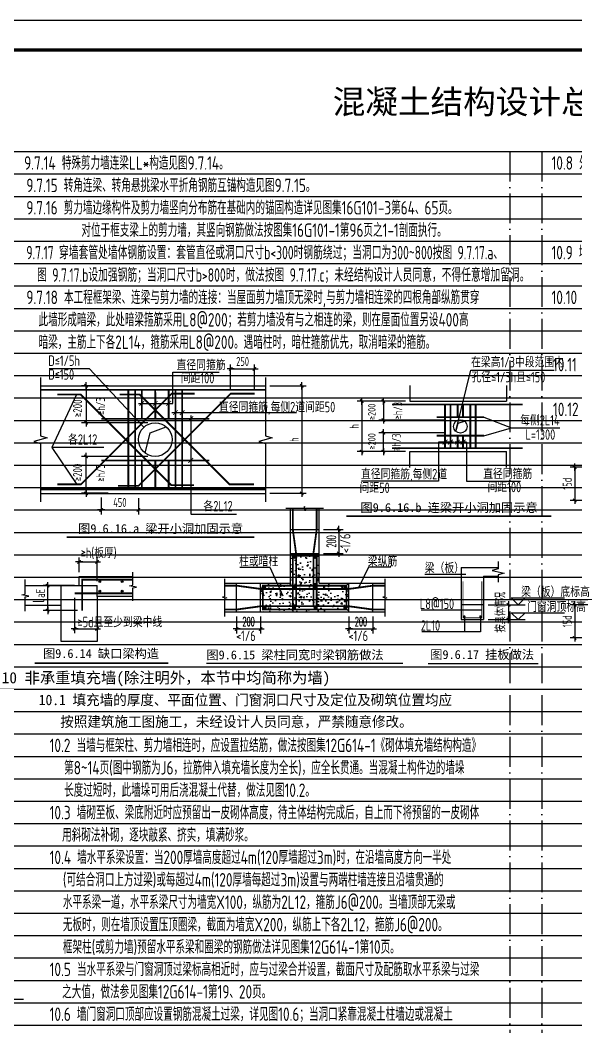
# Model space of a CAD drawing. Extents: x -1058961 to 23600, y -449123 to 2751847.
# Drawn here: x -633003 to -614409, y 13374 to 47080 of the extents above; entities that cross this region are included whole.
import ezdxf
from ezdxf.enums import TextEntityAlignment as Align

# ---------------------------------------------------------------- set-up
doc = ezdxf.new("R2010")
doc.units = 0
doc.header["$LTSCALE"] = 1000
for name, pattern in [('D1', [14, 10, -2, 0, -2]), ('D3轴线点划线', [18.5, 12, -3, 0.5, -3]), ('H3普通虚线', [4.2, 3, -1.2])]:
    doc.linetypes.add(name, pattern=pattern)
doc.layers.get('0').update_dxf_attribs({"linetype": 'CONTINUOUS'})
doc.layers.get('DEFPOINTS').update_dxf_attribs({"linetype": 'CONTINUOUS'})
for name, color, linetype in [('C-SHET-TTLB', 11, 'CONTINUOUS'), ('S-DETL-AXIS', 8, 'D3轴线点划线'), ('S-DETL-DIM', 151, 'CONTINUOUS'), ('S-DETL-HATCH', 253, 'CONTINUOUS'), ('S-DETL-LINE1', 2, 'CONTINUOUS'), ('S-DETL-LINE2', 2, 'H3普通虚线'), ('S-DETL-RBAR', 1, 'CONTINUOUS'), ('S-DETL-TEXT', 7, 'CONTINUOUS')]:
    doc.layers.add(name, color=color, linetype=linetype)
doc.layers.add('S-1-TEXT', color=7, linetype='CONTINUOUS', lineweight=18)
doc.styles.add('HZ2', font='romans.shx', dxfattribs={"width": 0.5, "bigfont": 'hztxt.shx'})
doc.styles.add('TS', font='tssdeng.shx', dxfattribs={"width": 0.7, "bigfont": 'tssdchn.shx'})
doc.styles.add('华文行楷', font='tssdeng.shx', dxfattribs={"width": 0.75, "height": 350, "bigfont": 'hztxt.shx'})
doc.styles.add('黑体', font='simhei.ttf')
doc.dimstyles.new('DIM25', dxfattribs={"dimtxt": 300, "dimasz": 0.8, "dimexe": 150, "dimexo": 150, "dimgap": 100, "dimtad": 1, "dimdec": 0, "dimlfac": 0.25, "dimrnd": 1, "dimzin": 0, "dimdsep": 46, "dimtxsty": 'TS', "dimblk": '_DIMX', "dimcen": 0, "dimclrd": 256, "dimclre": 256, "dimclrt": 43, "dimadec": 1, "dimazin": 0, "dimtfac": 1, "dimtdec": 0, "dimtix": 1, "dimtmove": 2, "dimatfit": 3, "dimldrblk": 'ARCHTICK', "dimfxl": 0, "dimtolj": 1, "dimtzin": 1, "dimarcsym": 0})

# ---------------------------------------------------------------- blocks, each defined once
blk = doc.blocks.new('_DIMX')
blk.add_line((-150, 0), (150, 0))
at = {"const_width": 50}
blk.add_lwpolyline([(-70, -70), (70, 70)], dxfattribs=at)
blk = doc.blocks.new('*D3413')
at = {"layer": 'DEFPOINTS', "color": 0}
for p in [(-613787, 27504), (-614448, 26395), (-613787, 26395)]:
    blk.add_point(p, dxfattribs=at)
at = {"layer": 'S-DETL-DIM', "lineweight": -2}
for p, q in [((-613937, 27504), (-614598, 27504)), ((-614448, 27504), (-614448, 26395)), ((-613937, 26395), (-614598, 26395))]:
    blk.add_line(p, q, dxfattribs=at)
at = {"layer": 'S-DETL-DIM', "lineweight": -2, "xscale": 0.8, "yscale": 0.8, "zscale": 0.8}
for p, rotation in [((-614448, 27504), 90), ((-614448, 26395), 270)]:
    blk.add_blockref('_DIMX', p, dxfattribs=dict(at, rotation=rotation))
at = {"layer": 'S-DETL-DIM', "color": 43, "insert": (-614698, 26950), "char_height": 300, "attachment_point": 5, "rotation": 90, "style": 'TS'}
blk.add_mtext('\\A1;15d', dxfattribs=at)
blk = doc.blocks.new('_ArchTick')
at = {"color": 0, "linetype": 'ByBlock', "const_width": 0.15}
blk.add_lwpolyline([(-0.5, -0.5), (0.5, 0.5)], dxfattribs=at)
blk = doc.blocks.new('*D3424')
at = {"layer": 'DEFPOINTS', "color": 0}
for p in [(-613787, 32112), (-614448, 31002), (-613787, 31002)]:
    blk.add_point(p, dxfattribs=at)
at = {"layer": 'S-DETL-DIM', "lineweight": -2}
for p, q in [((-613937, 32112), (-614598, 32112)), ((-614448, 32111), (-614448, 31003)), ((-613937, 31002), (-614598, 31002))]:
    blk.add_line(p, q, dxfattribs=at)
at = {"layer": 'S-DETL-DIM', "lineweight": -2, "xscale": 0.8, "yscale": 0.8, "zscale": 0.8}
for p, rotation in [((-614448, 32112), 90), ((-614448, 31002), 270)]:
    blk.add_blockref('_DIMX', p, dxfattribs=dict(at, rotation=rotation))
at = {"layer": 'S-DETL-DIM', "color": 43, "insert": (-614698, 31557), "char_height": 300, "attachment_point": 5, "rotation": 90, "style": 'TS'}
blk.add_mtext('\\A1;15d', dxfattribs=at)
blk = doc.blocks.new('*D3441')
at = {"layer": 'DEFPOINTS', "color": 0}
for p in [(-619961, 34322), (-621574, 32634), (-619961, 32634)]:
    blk.add_point(p, dxfattribs=at)
at = {"layer": 'S-DETL-DIM', "lineweight": -2}
for p, q in [((-620111, 34322), (-621724, 34322)), ((-621574, 34321), (-621574, 32635)), ((-620111, 32634), (-621724, 32634))]:
    blk.add_line(p, q, dxfattribs=at)
at = {"layer": 'S-DETL-DIM', "lineweight": -2, "xscale": 0.8, "yscale": 0.8, "zscale": 0.8}
for p, rotation in [((-621574, 34322), 90), ((-621574, 32634), 270)]:
    blk.add_blockref('_DIMX', p, dxfattribs=dict(at, rotation=rotation))
at = {"layer": 'S-DETL-DIM', "color": 43, "insert": (-621824, 33478), "char_height": 300, "attachment_point": 5, "rotation": 90, "style": 'TS'}
blk.add_mtext('\\A1;h', dxfattribs=at)
blk = doc.blocks.new('*D3442')
at = {"layer": 'DEFPOINTS', "color": 0}
for p in [(-619961, 34322), (-620850, 33690), (-618658, 33690)]:
    blk.add_point(p, dxfattribs=at)
at = {"layer": 'S-DETL-DIM', "lineweight": -2}
for p, q in [((-620111, 34322), (-621000, 34322)), ((-620850, 34321), (-620850, 33690)), ((-618808, 33690), (-621000, 33690))]:
    blk.add_line(p, q, dxfattribs=at)
at = {"layer": 'S-DETL-DIM', "lineweight": -2, "xscale": 0.8, "yscale": 0.8, "zscale": 0.8}
for p, rotation in [((-620850, 34322), 90), ((-620850, 33690), 270)]:
    blk.add_blockref('_DIMX', p, dxfattribs=dict(at, rotation=rotation))
at = {"layer": 'S-DETL-DIM', "color": 43, "insert": (-620369, 34006), "char_height": 300, "attachment_point": 5, "rotation": 90, "style": 'TS'}
blk.add_mtext('\\A1;≥h/3', dxfattribs=at)
blk = doc.blocks.new('*D3443')
at = {"layer": 'DEFPOINTS', "color": 0}
for p in [(-620850, 33266), (-618658, 33266), (-619961, 32634)]:
    blk.add_point(p, dxfattribs=at)
at = {"layer": 'S-DETL-DIM', "lineweight": -2}
for p, q in [((-618808, 33266), (-621000, 33266)), ((-620850, 32635), (-620850, 33265)), ((-620111, 32634), (-621000, 32634))]:
    blk.add_line(p, q, dxfattribs=at)
at = {"layer": 'S-DETL-DIM', "lineweight": -2, "xscale": 0.8, "yscale": 0.8, "zscale": 0.8}
for p, rotation in [((-620850, 33266), 90), ((-620850, 32634), 270)]:
    blk.add_blockref('_DIMX', p, dxfattribs=dict(at, rotation=rotation))
at = {"layer": 'S-DETL-DIM', "color": 43, "insert": (-620415, 32950), "char_height": 300, "attachment_point": 5, "rotation": 90, "style": 'TS'}
blk.add_mtext('\\A1;≥h/3', dxfattribs=at)
blk = doc.blocks.new('*D3444')
at = {"layer": 'DEFPOINTS', "color": 0}
for p in [(-624794, 34837), (-624794, 31237), (-623582, 31237)]:
    blk.add_point(p, dxfattribs=at)
at = {"layer": 'S-DETL-DIM', "lineweight": -2}
for p, q in [((-624644, 34837), (-623432, 34837)), ((-623582, 34836), (-623582, 31238)), ((-624644, 31237), (-623432, 31237))]:
    blk.add_line(p, q, dxfattribs=at)
at = {"layer": 'S-DETL-DIM', "lineweight": -2, "xscale": 0.8, "yscale": 0.8, "zscale": 0.8}
for p, rotation in [((-623582, 34837), 90), ((-623582, 31237), 270)]:
    blk.add_blockref('_DIMX', p, dxfattribs=dict(at, rotation=rotation))
at = {"layer": 'S-DETL-DIM', "color": 43, "insert": (-623832, 33037), "char_height": 300, "attachment_point": 5, "rotation": 90, "style": 'TS'}
blk.add_mtext('\\A1;h', dxfattribs=at)
blk = doc.blocks.new('*D3445')
at = {"layer": 'DEFPOINTS', "color": 0}
for p in [(-625160, 35403), (-625960, 34573), (-625160, 34573)]:
    blk.add_point(p, dxfattribs=at)
at = {"layer": 'S-DETL-DIM', "lineweight": -2}
for p, q in [((-625960, 34723), (-625960, 35553)), ((-625959, 35403), (-625160, 35403)), ((-625160, 34723), (-625160, 35553))]:
    blk.add_line(p, q, dxfattribs=at)
at = {"layer": 'S-DETL-DIM', "lineweight": -2, "xscale": 0.8, "yscale": 0.8, "zscale": 0.8, "rotation": 180}
blk.add_blockref('_DIMX', (-625960, 35403), dxfattribs=at)
at = {"layer": 'S-DETL-DIM', "lineweight": -2, "xscale": 0.8, "yscale": 0.8, "zscale": 0.8}
blk.add_blockref('_DIMX', (-625160, 35403), dxfattribs=at)
at = {"layer": 'S-DETL-DIM', "color": 43, "insert": (-625560, 35653), "char_height": 300, "attachment_point": 5, "style": 'TS'}
blk.add_mtext('\\A1;250', dxfattribs=at)
blk = doc.blocks.new('*D3446')
at = {"layer": 'DEFPOINTS', "color": 0}
for p in [(-630290, 31245), (-629043, 31228), (-629043, 30681)]:
    blk.add_point(p, dxfattribs=at)
at = {"layer": 'S-DETL-DIM', "lineweight": -2}
for p, q in [((-630290, 31095), (-630290, 30531)), ((-629043, 31078), (-629043, 30531)), ((-630289, 30681), (-629044, 30681))]:
    blk.add_line(p, q, dxfattribs=at)
at = {"layer": 'S-DETL-DIM', "lineweight": -2, "xscale": 0.8, "yscale": 0.8, "zscale": 0.8, "rotation": 180}
blk.add_blockref('_DIMX', (-630290, 30681), dxfattribs=at)
at = {"layer": 'S-DETL-DIM', "lineweight": -2, "xscale": 0.8, "yscale": 0.8, "zscale": 0.8}
blk.add_blockref('_DIMX', (-629043, 30681), dxfattribs=at)
at = {"layer": 'S-DETL-DIM', "color": 43, "insert": (-629666, 30931), "char_height": 300, "attachment_point": 5, "style": 'TS'}
blk.add_mtext('\\A1;450', dxfattribs=at)
blk = doc.blocks.new('*D3447')
at = {"layer": 'DEFPOINTS', "color": 0}
for p in [(-631180, 27892), (-630430, 27787), (-630430, 26701)]:
    blk.add_point(p, dxfattribs=at)
at = {"layer": 'S-DETL-DIM', "lineweight": -2}
for p, q in [((-631180, 27742), (-631180, 26551)), ((-630430, 27637), (-630430, 26551)), ((-631179, 26701), (-630430, 26701))]:
    blk.add_line(p, q, dxfattribs=at)
at = {"layer": 'S-DETL-DIM', "lineweight": -2, "xscale": 0.8, "yscale": 0.8, "zscale": 0.8, "rotation": 180}
blk.add_blockref('_DIMX', (-631180, 26701), dxfattribs=at)
at = {"layer": 'S-DETL-DIM', "lineweight": -2, "xscale": 0.8, "yscale": 0.8, "zscale": 0.8}
blk.add_blockref('_DIMX', (-630430, 26701), dxfattribs=at)
blk = doc.blocks.new('*D3448')
at = {"layer": 'DEFPOINTS', "color": 0}
for p in [(-630430, 28942), (-631030, 28447), (-630430, 28147)]:
    blk.add_point(p, dxfattribs=at)
at = {"layer": 'S-DETL-DIM', "lineweight": -2}
for p, q in [((-631030, 28597), (-631030, 29092)), ((-630430, 28297), (-630430, 29092)), ((-631029, 28942), (-630430, 28942))]:
    blk.add_line(p, q, dxfattribs=at)
at = {"layer": 'S-DETL-DIM', "lineweight": -2, "xscale": 0.8, "yscale": 0.8, "zscale": 0.8, "rotation": 180}
blk.add_blockref('_DIMX', (-631030, 28942), dxfattribs=at)
at = {"layer": 'S-DETL-DIM', "lineweight": -2, "xscale": 0.8, "yscale": 0.8, "zscale": 0.8}
blk.add_blockref('_DIMX', (-630430, 28942), dxfattribs=at)
blk = doc.blocks.new('*D3449')
at = {"layer": 'DEFPOINTS', "color": 0}
for p in [(-632081, 28147), (-631030, 28147), (-630930, 27312)]:
    blk.add_point(p, dxfattribs=at)
at = {"layer": 'S-DETL-DIM', "lineweight": -2}
for p, q in [((-631180, 28147), (-632231, 28147)), ((-632081, 27313), (-632081, 28146)), ((-631080, 27312), (-632231, 27312))]:
    blk.add_line(p, q, dxfattribs=at)
at = {"layer": 'S-DETL-DIM', "lineweight": -2, "xscale": 0.8, "yscale": 0.8, "zscale": 0.8}
for p, rotation in [((-632081, 28147), 90), ((-632081, 27312), 270)]:
    blk.add_blockref('_DIMX', p, dxfattribs=dict(at, rotation=rotation))
blk = doc.blocks.new('*D724')
at = {"layer": 'DEFPOINTS', "color": 0}
for p in [(2725738, 610222), (2726538, 610222), (2726538, 609651)]:
    blk.add_point(p, dxfattribs=at)
at = {"layer": 'S-DETL-DIM', "lineweight": -2}
for p, q in [((2725738, 610072), (2725738, 609501)), ((2726538, 610072), (2726538, 609501)), ((2725738, 609651), (2726537, 609651))]:
    blk.add_line(p, q, dxfattribs=at)
at = {"layer": 'S-DETL-DIM', "lineweight": -2, "xscale": 0.8, "yscale": 0.8, "zscale": 0.8, "rotation": 180}
blk.add_blockref('_DIMX', (2725738, 609651), dxfattribs=at)
at = {"layer": 'S-DETL-DIM', "lineweight": -2, "xscale": 0.8, "yscale": 0.8, "zscale": 0.8}
blk.add_blockref('_DIMX', (2726538, 609651), dxfattribs=at)
at = {"layer": 'S-DETL-DIM', "color": 43, "insert": (2726138, 609901), "char_height": 300, "attachment_point": 5, "style": 'HZ2'}
blk.add_mtext('\\A1;200', dxfattribs=at)
blk = doc.blocks.new('*D723')
at = {"layer": 'DEFPOINTS', "color": 0}
for p in [(2721978, 610222), (2722778, 610222), (2722778, 609651)]:
    blk.add_point(p, dxfattribs=at)
at = {"layer": 'S-DETL-DIM', "lineweight": -2}
for p, q in [((2721978, 610072), (2721978, 609501)), ((2722778, 610072), (2722778, 609501)), ((2721978, 609651), (2722777, 609651))]:
    blk.add_line(p, q, dxfattribs=at)
at = {"layer": 'S-DETL-DIM', "lineweight": -2, "xscale": 0.8, "yscale": 0.8, "zscale": 0.8, "rotation": 180}
blk.add_blockref('_DIMX', (2721978, 609651), dxfattribs=at)
at = {"layer": 'S-DETL-DIM', "lineweight": -2, "xscale": 0.8, "yscale": 0.8, "zscale": 0.8}
blk.add_blockref('_DIMX', (2722778, 609651), dxfattribs=at)
at = {"layer": 'S-DETL-DIM', "color": 43, "insert": (2722378, 609901), "char_height": 300, "attachment_point": 5, "style": 'HZ2'}
blk.add_mtext('\\A1;200', dxfattribs=at)
blk = doc.blocks.new('*D722')
at = {"layer": 'DEFPOINTS', "color": 0}
for p in [(2724738, 612982), (2724738, 612182), (2725396, 612182)]:
    blk.add_point(p, dxfattribs=at)
at = {"layer": 'S-DETL-DIM', "lineweight": -2}
for p, q in [((2724888, 612982), (2725546, 612982)), ((2725396, 612981), (2725396, 612183)), ((2724888, 612182), (2725546, 612182))]:
    blk.add_line(p, q, dxfattribs=at)
at = {"layer": 'S-DETL-DIM', "lineweight": -2, "xscale": 0.8, "yscale": 0.8, "zscale": 0.8}
for p, rotation in [((2725396, 612982), 90), ((2725396, 612182), 270)]:
    blk.add_blockref('_DIMX', p, dxfattribs=dict(at, rotation=rotation))
at = {"layer": 'S-DETL-DIM', "color": 43, "insert": (2725146, 612582), "char_height": 300, "attachment_point": 5, "rotation": 90, "style": 'HZ2'}
blk.add_mtext('\\A1;200', dxfattribs=at)
blk = doc.blocks.new('*D3472')
at = {"layer": 'DEFPOINTS', "color": 0}
for p in [(-617496, 27509), (-617496, 27009), (-616668, 27009)]:
    blk.add_point(p, dxfattribs=at)
at = {"layer": 'S-DETL-DIM', "lineweight": -2}
for p, q in [((-617346, 27509), (-616518, 27509)), ((-616668, 27510), (-616668, 27510)), ((-616668, 27509), (-616668, 27009)), ((-617346, 27009), (-616518, 27009)), ((-616668, 27008), (-616668, 27007))]:
    blk.add_line(p, q, dxfattribs=at)
at = {"layer": 'S-DETL-DIM', "lineweight": -2, "xscale": 0.8, "yscale": 0.8, "zscale": 0.8}
for p, rotation in [((-616668, 27509), 270), ((-616668, 27009), 90)]:
    blk.add_blockref('_DIMX', p, dxfattribs=dict(at, rotation=rotation))
at = {"layer": 'S-DETL-DIM', "color": 43, "insert": (-616918, 27259), "char_height": 300, "attachment_point": 5, "rotation": 90, "style": 'TS'}
blk.add_mtext('\\A1;按具体情况', dxfattribs=at)
blk = doc.blocks.new('*D3486')
at = {"layer": 'DEFPOINTS', "color": 0}
for p in [(-629906, 34837), (-630795, 33600), (-628584, 33600)]:
    blk.add_point(p, dxfattribs=at)
at = {"layer": 'S-DETL-DIM', "lineweight": -2}
for p, q in [((-630056, 34837), (-630945, 34837)), ((-630795, 34836), (-630795, 33601)), ((-628734, 33600), (-630945, 33600))]:
    blk.add_line(p, q, dxfattribs=at)
at = {"layer": 'S-DETL-DIM', "lineweight": -2, "xscale": 0.8, "yscale": 0.8, "zscale": 0.8}
for p, rotation in [((-630795, 34837), 90), ((-630795, 33600), 270)]:
    blk.add_blockref('_DIMX', p, dxfattribs=dict(at, rotation=rotation))
at = {"layer": 'S-DETL-DIM', "color": 43, "insert": (-630314, 34155), "char_height": 300, "attachment_point": 5, "rotation": 90, "style": 'TS'}
blk.add_mtext('\\A1;≥h/3', dxfattribs=at)
blk = doc.blocks.new('*D3487')
at = {"layer": 'DEFPOINTS', "color": 0}
for p in [(-630795, 32473), (-628584, 32473), (-629906, 31237)]:
    blk.add_point(p, dxfattribs=at)
at = {"layer": 'S-DETL-DIM', "lineweight": -2}
for p, q in [((-628734, 32473), (-630945, 32473)), ((-630795, 31238), (-630795, 32472)), ((-630056, 31237), (-630945, 31237))]:
    blk.add_line(p, q, dxfattribs=at)
at = {"layer": 'S-DETL-DIM', "lineweight": -2, "xscale": 0.8, "yscale": 0.8, "zscale": 0.8}
for p, rotation in [((-630795, 32473), 90), ((-630795, 31237), 270)]:
    blk.add_blockref('_DIMX', p, dxfattribs=dict(at, rotation=rotation))
at = {"layer": 'S-DETL-DIM', "color": 43, "insert": (-630314, 31919), "char_height": 300, "attachment_point": 5, "rotation": 90, "style": 'TS'}
blk.add_mtext('\\A1;≥h/3', dxfattribs=at)
blk = doc.blocks.new('2014111522035170')
at = {"layer": 'S-DETL-HATCH'}
h = blk.add_hatch(dxfattribs=at)
h.set_pattern_fill('AR-CONC', color=256, scale=2.5, style=0)
h.set_pattern_definition([(50, (1114435.16, 595155.8), (455.46167, -39.84771), [47.625, -523.875]), (355, (1114435.16, 595155.8), (-88.10706, 477.64161), [38.1, -419.1]), (100.451, (1114473.1, 595152.5), (367.35625, 437.79172), [40.475, -445.225]), (46.1842, (1114435.16, 595282.8), (677.6976, -105.10582), [71.4375, -785.8125]), (96.6356, (1114491.64, 595274.04), (593.51059, 618.5639), [60.7125, -667.8375]), (351.184, (1114435.16, 595282.8), (593.5115, 618.5628), [57.15, -628.65]), (21, (1114498.66, 595251.05), (379.0372, -255.6638), [47.625, -523.875]), (326, (1114498.66, 595251.05), (154.50507, 460.46992), [38.1, -419.1]), (71.4514, (1114530.25, 595229.75), (533.54123, 204.80714), [40.475, -445.225]), (37.5, (1114435.16, 595155.8), (7.721508, 211.387597), [0, -414.02, 0, -425.45, 0, -420.6875]), (7.5, (1114435.16, 595155.8), (167.049156, 250.451437), [0, -242.57, 0, -404.495, 0, -160.3375]), (327.5, (1114293.56, 595155.8), (338.976488, -14.32186), [0, -158.75, 0, -495.3, 0, -657.225]), (317.5, (1114230.06, 595155.8), (370.322953, 63.56623), [0, -206.375, 0, -328.93, 0, -466.725])])
h.paths.add_polyline_path([(2724737.6, 612182), (2724737.6, 611182), (2725737.6, 611182), (2725737.6, 610222), (2722777.6, 610222), (2722777.6, 611182), (2723777.6, 611182), (2723777.6, 612182)])
at = {"layer": 'S-DETL-RBAR'}
h = blk.add_hatch(color=1, dxfattribs=at)
edge = h.paths.add_edge_path()
edge.add_arc((2723912.8, 612042.3), 31.2, 0, 360)
h = blk.add_hatch(color=1, dxfattribs=at)
edge = h.paths.add_edge_path()
edge.add_arc((2724602.5, 612042.3), 31.2, 0, 360)
h = blk.add_hatch(color=1, dxfattribs=at)
edge = h.paths.add_edge_path()
edge.add_arc((2722912.8, 611042.3), 31.2, 0, 360)
h = blk.add_hatch(color=1, dxfattribs=at)
edge = h.paths.add_edge_path()
edge.add_arc((2723912.8, 611042.3), 31.2, 0, 360)
h = blk.add_hatch(color=1, dxfattribs=at)
edge = h.paths.add_edge_path()
edge.add_arc((2724602.5, 611042.3), 31.2, 0, 360)
h = blk.add_hatch(color=1, dxfattribs=at)
edge = h.paths.add_edge_path()
edge.add_arc((2725602.5, 611042.3), 31.2, 0, 360)
h = blk.add_hatch(color=1, dxfattribs=at)
edge = h.paths.add_edge_path()
edge.add_arc((2722912.8, 610361.7), 31.2, 0, 360)
h = blk.add_hatch(color=1, dxfattribs=at)
edge = h.paths.add_edge_path()
edge.add_arc((2723912.8, 610361.7), 31.2, 0, 360)
h = blk.add_hatch(color=1, dxfattribs=at)
edge = h.paths.add_edge_path()
edge.add_arc((2724602.5, 610361.7), 31.2, 0, 360)
h = blk.add_hatch(color=1, dxfattribs=at)
edge = h.paths.add_edge_path()
edge.add_arc((2725602.5, 610361.7), 31.2, 0, 360)
at = {"layer": 'S-DETL-AXIS', "linetype": 'H3普通虚线'}
for p, q in [((2723777.6, 612982), (2724737.6, 612982)), ((2723777.6, 612182), (2724737.6, 612182)), ((2721977.6, 610222), (2721977.6, 611182)), ((2722777.6, 610222), (2722777.6, 611182)), ((2725737.6, 610222), (2725737.6, 611182)), ((2726537.6, 610222), (2726537.6, 611182))]:
    blk.add_line(p, q, dxfattribs=at)
at = {"layer": 'S-DETL-HATCH'}
for p, q in [((2724231.9, 613682), (2723627.6, 613682)), ((2724245.1, 613752.2), (2724231.9, 613682)), ((2724270.2, 613611.8), (2724245.1, 613752.2)), ((2724285.5, 613682), (2724270.2, 613611.8)), ((2724887.6, 613682), (2724285.5, 613682)), ((2721577.6, 611332), (2721577.6, 610729.8)), ((2726937.6, 611332), (2726937.6, 610729.8)), ((2721577.6, 610729.8), (2721507.5, 610714.6)), ((2721507.5, 610714.6), (2721647.8, 610689.4)), ((2721647.8, 610689.4), (2721577.6, 610676.3)), ((2721577.6, 610676.3), (2721577.6, 610072)), ((2726937.6, 610729.8), (2726867.5, 610714.6)), ((2726867.5, 610714.6), (2727007.8, 610689.4)), ((2727007.8, 610689.4), (2726937.6, 610676.3)), ((2726937.6, 610676.3), (2726937.6, 610072))]:
    blk.add_line(p, q, dxfattribs=at)
at = {"layer": 'S-DETL-LINE1'}
for p, q in [((2723777.6, 611182), (2723777.6, 613682)), ((2724737.6, 611182), (2724737.6, 613682)), ((2721577.6, 611182), (2723777.6, 611182)), ((2724737.6, 611182), (2726937.6, 611182)), ((2721577.6, 610222), (2726937.6, 610222))]:
    blk.add_line(p, q, dxfattribs=at)
for centre in [(2723912.8, 612042.3), (2724602.5, 612042.3), (2722912.8, 611042.3), (2723912.8, 611042.3), (2724602.5, 611042.3), (2725602.5, 611042.3), (2722912.8, 610361.7), (2723912.8, 610361.7), (2724602.5, 610361.7), (2725602.5, 610361.7)]:
    blk.add_circle(centre, 31.2, dxfattribs=at)
at = {"layer": 'S-DETL-RBAR', "color": 1, "const_width": 60}
for points in [[(2723967.6, 610412), (2723967.6, 612182), (2723857.6, 612982), (2723857.6, 613682)], [(2724547.6, 610412), (2724547.6, 612182), (2724657.6, 612982), (2724657.6, 613682)], [(2724657.6, 610302), (2724657.6, 612102), (2723857.6, 612102), (2723857.6, 610302)], [(2721577.6, 611102), (2721977.6, 611102), (2722777.6, 610992), (2725737.6, 610992), (2726537.6, 611102), (2726937.6, 611102)], [(2721577.6, 610302), (2721977.6, 610302), (2722777.6, 610412), (2725737.6, 610412), (2726537.6, 610302), (2726937.6, 610302)]]:
    blk.add_lwpolyline(points, dxfattribs=at)
blk.add_lwpolyline([(2725657.6, 611102), (2722857.6, 611102), (2722857.6, 610302), (2725657.6, 610302), (2725657.6, 611102)], close=True, dxfattribs=at)
at = {"layer": 'S-DETL-TEXT'}
for p, q in [((2722080.7, 611717.7), (2723091.4, 611717.7)), ((2723091.4, 611717.7), (2723521.4, 610762.6)), ((2726385.1, 611717.7), (2726072.6, 611055.5)), ((2727141.9, 611717.7), (2726385.1, 611717.7))]:
    blk.add_line(p, q, dxfattribs=at)
at = {"layer": 'S-DETL-TEXT', "const_width": 50}
blk.add_lwpolyline([(2720966.5, 608500.1), (2727548.8, 608500.1)], dxfattribs=at)
at = {"layer": 'S-DETL-TEXT', "style": 'TS', "width": 0.75}
blk.add_text('<1/6', height=350, rotation=90, dxfattribs=at).set_placement((2725787.5, 612185.6))
for s, p in [('柱或暗柱', (2722058.9, 611743.1)), ('梁纵筋', (2726369.6, 611743.1)), ('<1/6', (2721958.1, 609248.4)), ('<1/6', (2725718.1, 609248.4))]:
    blk.add_text(s, height=350, dxfattribs=at).set_placement(p)
at = {"layer": 'S-DETL-TEXT', "style": '黑体'}
blk.add_text('图9.6.15 梁柱同宽时梁钢筋做法', height=300, dxfattribs=at).set_placement((2720965.7, 608635))
at = {"layer": 'S-DETL-DIM'}
dim = blk.add_linear_dim(base=(2725396.3, 612182), p1=(2724737.6, 612982), p2=(2724737.6, 612182), angle=90, text='200', dimstyle='DIM25', dxfattribs=at)
dim.commit()
dim.dimension.update_dxf_attribs({"geometry": '*D722', "text_midpoint": (2725146.3, 612582)})
for base, p1, p2, picture, middle in [((2722777.6, 609650.7), (2721977.6, 610222), (2722777.6, 610222), '*D723', (2722377.6, 609900.7)), ((2726537.6, 609650.7), (2725737.6, 610222), (2726537.6, 610222), '*D724', (2726137.6, 609900.7))]:
    dim = blk.add_linear_dim(base=base, p1=p1, p2=p2, text='200', dimstyle='DIM25', dxfattribs=at)
    dim.commit()
    dim.dimension.update_dxf_attribs({"geometry": picture, "text_midpoint": middle})

msp = doc.modelspace()

# ---------------------------------------------------------------- hatches: boundary and pattern name
at = {"layer": 'S-DETL-RBAR'}
h = msp.add_hatch(color=1, dxfattribs=at)
edge = h.paths.add_edge_path()
edge.add_arc((-630339.68, 28281.81), 30, 0, 360)
h = msp.add_hatch(color=1, dxfattribs=at)
edge = h.paths.add_edge_path()
edge.add_arc((-630339.68, 27960.5), 30, 0, 360)
h = msp.add_hatch(color=1, dxfattribs=at)
edge = h.paths.add_edge_path()
edge.add_arc((-629589.68, 28281.81), 30, 0, 360)
h = msp.add_hatch(color=1, dxfattribs=at)
edge = h.paths.add_edge_path()
edge.add_arc((-629589.68, 27960.5), 30, 0, 360)

# ---------------------------------------------------------------- linework, layer by layer
at = {"layer": 'C-SHET-TTLB'}
msp.add_lwpolyline([(-549702.31, 47080.13), (-549702.31, -12319.87), (-654802.31, -12319.87), (-654802.31, 47080.13)], close=True, dxfattribs=at)
at = {"layer": 'C-SHET-TTLB', "const_width": 120}
msp.add_lwpolyline([(-652962.31, 46080.13), (-550702.31, 46080.13), (-550702.31, -11319.87), (-652962.31, -11319.87)], close=True, dxfattribs=at)
at = {"layer": 'DEFPOINTS', "color": 252}
for p, q in [((-652962.31, 42680.13), (-557702.31, 42680.13)), ((-652962.31, 41930.13), (-557702.31, 41930.13)), ((-652962.31, 41180.13), (-557702.31, 41180.13)), ((-652962.31, 40430.13), (-557702.31, 40430.13)), ((-652962.31, 39680.13), (-557702.31, 39680.13)), ((-652962.31, 38930.13), (-557702.31, 38930.13)), ((-652962.31, 38180.13), (-557702.31, 38180.13)), ((-652962.31, 37430.13), (-557702.31, 37430.13)), ((-652962.31, 36680.13), (-557702.31, 36680.13)), ((-652962.31, 35930.13), (-557702.31, 35930.13)), ((-652962.31, 35180.13), (-557702.31, 35180.13)), ((-652962.31, 34430.13), (-557702.31, 34430.13)), ((-652962.31, 33680.13), (-557702.31, 33680.13)), ((-652962.31, 32930.13), (-557702.31, 32930.13)), ((-652962.31, 32180.13), (-557702.31, 32180.13)), ((-652962.31, 31430.13), (-557702.31, 31430.13)), ((-652962.31, 30680.13), (-557702.31, 30680.13)), ((-652962.31, 29930.13), (-557702.31, 29930.13)), ((-652962.31, 29180.13), (-557702.31, 29180.13)), ((-652962.31, 28430.13), (-557702.31, 28430.13)), ((-652962.31, 27680.13), (-557702.31, 27680.13)), ((-652962.31, 26930.13), (-557702.31, 26930.13)), ((-652962.31, 26180.13), (-557702.31, 26180.13)), ((-652962.31, 25430.13), (-557702.31, 25430.13)), ((-652962.31, 24680.13), (-557702.31, 24680.13)), ((-652962.31, 23930.13), (-557702.31, 23930.13)), ((-652962.31, 23180.13), (-557702.31, 23180.13)), ((-652962.31, 22430.13), (-557702.31, 22430.13)), ((-652962.31, 21680.13), (-557702.31, 21680.13)), ((-652962.31, 20930.13), (-557702.31, 20930.13)), ((-652962.31, 20180.13), (-557702.31, 20180.13)), ((-652962.31, 19430.13), (-557702.31, 19430.13)), ((-652962.31, 18680.13), (-557702.31, 18680.13)), ((-652962.31, 17930.13), (-557702.31, 17930.13)), ((-652962.31, 17180.13), (-557702.31, 17180.13)), ((-652962.31, 16430.13), (-557702.31, 16430.13)), ((-652962.31, 15680.13), (-579402.31, 15680.13)), ((-652962.31, 14930.13), (-579402.31, 14930.13)), ((-652962.31, 14180.13), (-579402.31, 14180.13)), ((-652962.31, 13430.13), (-579402.31, 13430.13))]:
    msp.add_line(p, q, dxfattribs=at)
at = {"layer": 'DEFPOINTS', "color": 252, "linetype": 'D1', "ltscale": 0.1}
for p, q in [((-616618.31, 42680.13), (-616618.31, -11319.87)), ((-615546.31, 42680.13), (-615546.31, -11319.87))]:
    msp.add_line(p, q, dxfattribs=at)
at = {"layer": 'S-DETL-DIM'}
for p, q in [((-627890.14, 34249.41), (-627890.14, 35295.92)), ((-629040.77, 34249.41), (-627890.14, 34249.41)), ((-627921.79, 33939.9), (-623755.22, 33939.9)), ((-627295.58, 33844.12), (-627295.58, 30546.14)), ((-627295.58, 30542.84), (-625765.8, 30542.84)), ((-632829.68, 27859.7), (-632829.68, 28346.81)), ((-629229.68, 28159.7), (-629229.68, 28596.81)), ((-629346.64, 28137.78), (-629229.68, 28159.7)), ((-629112.72, 28095.83), (-629346.64, 28137.78)), ((-629229.68, 28070.42), (-629112.72, 28095.83)), ((-629229.68, 27636.81), (-629229.68, 28070.42)), ((-632946.64, 27837.78), (-632829.68, 27859.7)), ((-632712.72, 27795.83), (-632946.64, 27837.78)), ((-632829.68, 27770.42), (-632712.72, 27795.83)), ((-632829.68, 27286.81), (-632829.68, 27770.42)), ((-616337.83, 27508.77), (-616568.23, 27739.17)), ((-616568.23, 27739.17), (-614790.22, 27739.17)), ((-616337.83, 27508.77), (-616107.43, 27739.17)), ((-616568.23, 27508.77), (-616107.43, 27508.77)), ((-616337.83, 27008.77), (-616568.23, 27239.17)), ((-616568.23, 27239.17), (-614790.22, 27239.17)), ((-616568.23, 27008.77), (-616107.43, 27008.77)), ((-616337.83, 27008.77), (-616107.43, 27239.17))]:
    msp.add_line(p, q, dxfattribs=at)
for points in [[(-632321.35, 35116.85), (-632321.35, 33166.85), (-632101.35, 33096.85), (-632541.35, 32976.85), (-632321.35, 32906.85), (-632321.35, 30956.85)], [(-624794.25, 35116.85), (-624794.25, 33166.85), (-624574.25, 33096.85), (-625014.25, 32976.85), (-624794.25, 32906.85), (-624794.25, 30956.85)], [(-617005.04, 28958.77), (-617005.04, 28708.77), (-617205.04, 28658.77), (-616805.04, 28558.77), (-617005.04, 28508.77), (-617005.04, 28258.77)]]:
    msp.add_lwpolyline(points, dxfattribs=at)
for points in [[(-628852.99, 34328.16, 28.12, 28.12, 0), (-629010.49, 34170.66, 0, 0, 0)], [(-628402.99, 34328.16, 28.12, 28.12, 0), (-628560.49, 34170.66, 0, 0, 0)], [(-627952.99, 34328.16, 28.12, 28.12, 0), (-628110.49, 34170.66, 0, 0, 0)], [(-627727.99, 34018.65, 28.12, 28.12, 0), (-627885.49, 33861.15, 0, 0, 0)], [(-627502.99, 34018.65, 28.12, 28.12, 0), (-627660.49, 33861.15, 0, 0, 0)], [(-627216.83, 33813.1, 28.12, 28.12, 0), (-627374.33, 33655.6, 0, 0, 0)], [(-627216.83, 32418.1, 28.12, 28.12, 0), (-627374.33, 32260.6, 0, 0, 0)]]:
    msp.add_lwpolyline(points, format="xyseb", dxfattribs=at)
at = {"layer": 'S-DETL-HATCH'}
for points in [[(-628818.96, 32586.64), (-628647.67, 33261.81), (-628115.45, 33463.75)], [(-618424.63, 33311.59), (-618350.49, 33582.18), (-618129.58, 33649.8)]]:
    msp.add_lwpolyline(points, dxfattribs=at)
at = {"layer": 'S-DETL-LINE1'}
for p, q in [((-632321.35, 34836.85), (-624794.25, 34836.85)), ((-619961.24, 34848.77), (-619961.24, 34321.5)), ((-616730.3, 34848.77), (-616730.3, 34321.5)), ((-619961.24, 34321.5), (-616730.3, 34321.5)), ((-619961.24, 32634), (-616730.3, 32634)), ((-619961.24, 32106.74), (-619961.24, 32634)), ((-616730.3, 32106.74), (-616730.3, 32634)), ((-632321.35, 31236.85), (-624794.25, 31236.85)), ((-618246.02, 28758.77), (-617005.04, 28758.77)), ((-618246.02, 28758.77), (-618246.02, 27008.77)), ((-631029.68, 28146.81), (-631029.68, 28446.81)), ((-631029.68, 28446.81), (-629229.68, 28446.81)), ((-617496.02, 28458.77), (-617005.04, 28458.77)), ((-617496.02, 28458.77), (-617496.02, 27508.77)), ((-632829.68, 28146.81), (-631029.68, 28146.81)), ((-629229.68, 27786.81), (-630429.68, 27786.81)), ((-630429.68, 27786.81), (-630429.68, 26278.4)), ((-631629.68, 27486.81), (-632829.68, 27486.81)), ((-631629.68, 26278.4), (-631629.68, 27486.81)), ((-617496.02, 27508.77), (-618246.02, 27508.77)), ((-618246.02, 27008.77), (-617496.02, 27008.77)), ((-630429.68, 26278.4), (-631629.68, 26278.4))]:
    msp.add_line(p, q, dxfattribs=at)
at = {"layer": 'S-DETL-LINE1', "linetype": 'ByBlock'}
msp.add_line((-617496.02, 27508.77), (-617496.02, 27008.77), dxfattribs=at)
at = {"layer": 'S-DETL-LINE1'}
for centre, radius in [((-628481.74, 33036.85), 562.5), ((-618273.74, 33477.75), 224.46), ((-630339.68, 28281.81), 30), ((-630339.68, 27960.5), 30), ((-629589.68, 28281.81), 30), ((-629589.68, 27960.5), 30)]:
    msp.add_circle(centre, radius, dxfattribs=at)
at = {"layer": 'S-DETL-LINE2', "linetype": 'H3普通虚线'}
for p, q in [((-631629.68, 27486.81), (-631629.68, 28146.81)), ((-631029.68, 28146.81), (-630429.68, 28146.81)), ((-630429.68, 27786.81), (-630429.68, 28146.81))]:
    msp.add_line(p, q, dxfattribs=at)
at = {"layer": 'S-DETL-RBAR', "color": 1, "const_width": 60}
for points in [[(-632321.35, 34701.85), (-624794.25, 34701.85)], [(-629381.74, 31371.85), (-629381.74, 34701.85)], [(-629156.74, 34701.85), (-629156.74, 31371.85)], [(-628931.74, 33734.35), (-628931.74, 34701.85)], [(-628481.74, 34701.85), (-628479.69, 33734.35)], [(-628031.74, 34701.85), (-628031.74, 33734.35)], [(-627806.74, 31371.85), (-627806.74, 34701.85)], [(-627581.74, 34701.85), (-627581.74, 31371.85)], [(-631756.17, 31536.86), (-630968.14, 31536.86), (-627932.4, 34572.6), (-627167.19, 34572.6)], [(-631756.17, 34548.7), (-630980, 34548.7), (-627944.26, 31512.96), (-627191.09, 31512.96)], [(-629724.59, 31489.05), (-629043.12, 31489.05), (-625959.57, 34572.6), (-625159.51, 34572.6)], [(-625183.41, 31536.86), (-625995.34, 31536.86), (-629007.18, 34548.7), (-629676.79, 34548.7)], [(-620562.16, 34209), (-616183.51, 34209)], [(-618785.77, 34209), (-618785.77, 32746.5)], [(-618605.77, 34209), (-618605.77, 32746.5)], [(-618363.74, 33788.3), (-618363.74, 34209)], [(-618183.74, 34209), (-618183.74, 33788.3)], [(-617941.7, 34209), (-617941.7, 32746.5)], [(-617761.7, 32746.5), (-617761.7, 34209)], [(-630289.88, 33734.35), (-626669.51, 33734.35)], [(-617486.24, 33788.3), (-619061.24, 33788.3)], [(-619061.24, 33167.21), (-617486.24, 33167.21)], [(-618363.74, 33167.21), (-618363.74, 32746.5)], [(-618183.74, 33167.21), (-618183.74, 32746.5)], [(-616183.51, 32746.5), (-620562.16, 32746.5)], [(-630289.88, 32339.35), (-626669.51, 32339.35)], [(-628931.74, 32339.35), (-628931.74, 31371.85)], [(-628481.74, 31371.85), (-628479.69, 32339.35)], [(-628031.74, 32339.35), (-628031.74, 31371.85)], [(-624794.25, 31371.85), (-632321.35, 31371.85)], [(-630929.68, 27312.38), (-630929.68, 28346.81), (-629229.68, 28346.81)], [(-629229.68, 27886.81), (-631179.68, 27886.81)]]:
    msp.add_lwpolyline(points, dxfattribs=at)
at = {"layer": 'S-DETL-RBAR', "const_width": 30}
msp.add_lwpolyline([(-618186.02, 28292.27), (-618186.02, 28292.27), (-618186.02, 27068.77), (-617556.02, 27068.77), (-617556.02, 28292.27), (-617556.02, 28292.27)], dxfattribs=at)
at = {"layer": 'S-DETL-RBAR', "const_width": 50}
for points in [[(-618139.89, 27129.45, 1), (-618139.89, 27099.45, 1)], [(-617602.15, 27129.45, -1), (-617602.15, 27099.45, -1)]]:
    msp.add_lwpolyline(points, format="xyb", close=True, dxfattribs=at)
at = {"layer": 'S-DETL-TEXT'}
for p, q in [((-630684.24, 35410.76), (-632034.73, 35410.76)), ((-630684.24, 35410.76), (-628864.32, 33449.21)), ((-627890.14, 35295.92), (-626347.93, 35295.92)), ((-631120.88, 34548.7), (-631937.32, 32774.43)), ((-617486.24, 33788.3), (-616560.12, 33428.55)), ((-617486.24, 33167.21), (-616560.12, 33428.55)), ((-616560.12, 33428.55), (-614949.02, 33428.55)), ((-630200.45, 32774.43), (-631937.32, 32774.43)), ((-631937.32, 32774.43), (-631109.02, 31536.86)), ((-618499.67, 32953.22), (-619009.66, 32953.22)), ((-619009.66, 32953.22), (-619009.66, 31648.49)), ((-618069.93, 32953.22), (-618460.78, 32953.22)), ((-618069.93, 32953.22), (-618069.93, 31648.49)), ((-619009.66, 31648.49), (-621586.66, 31648.49)), ((-618069.93, 31648.49), (-616255.86, 31648.49)), ((-635925.81, 14295.61), (-632885.7, 14295.61))]:
    msp.add_line(p, q, dxfattribs=at)
at = {"layer": 'S-DETL-TEXT', "color": 0}
for p, q in [((-619460.19, 28528.44), (-618088.61, 28528.44)), ((-617556.02, 27325.78), (-619583.75, 27325.78)), ((-618139.89, 27114.45), (-618139.89, 26601.79)), ((-617602.15, 27114.45), (-617602.15, 26601.79)), ((-617602.15, 26601.79), (-619567.44, 26601.79))]:
    msp.add_line(p, q, dxfattribs=at)
at = {"layer": 'S-DETL-TEXT'}
msp.add_lwpolyline([(-618397.11, 33412.04), (-617917.41, 35356.33), (-615136.35, 35356.33)], dxfattribs=at)
for points in [[(-618707.02, 33031.97, 28.12, 28.12, 0), (-618864.52, 32874.47, 0, 0, 0)], [(-618527.02, 33031.97, 28.12, 28.12, 0), (-618684.52, 32874.47, 0, 0, 0)], [(-618284.99, 33031.97, 28.12, 28.12, 0), (-618442.49, 32874.47, 0, 0, 0)], [(-618104.99, 33031.97, 28.12, 28.12, 0), (-618262.49, 32874.47, 0, 0, 0)]]:
    msp.add_lwpolyline(points, format="xyseb", dxfattribs=at)
for points, const_width in [([(-622091.82, 30469.99), (-615224.63, 30469.99)], 60), ([(-631446.91, 29765.88), (-625170.12, 29765.88)], 60), ([(-632520.96, 25553.17), (-628048.08, 25553.17)], 50)]:
    msp.add_lwpolyline(points, dxfattribs=dict(at, const_width=const_width))
at = {"layer": 'S-DETL-TEXT', "color": 0, "const_width": 40}
msp.add_lwpolyline([(-619355.38, 25535.11), (-615666.68, 25535.11)], dxfattribs=at)

# ---------------------------------------------------------------- block references
at = {"layer": 'S-DETL-DIM'}
msp.add_blockref('2014111522035170', (-3347737.63, -582956.13), dxfattribs=at)

# ---------------------------------------------------------------- texts
at = {"layer": 'S-1-TEXT', "style": '黑体'}
for s, height, p in [('混凝土结构设计总说明(二)', 800, (-622545.99, 43947.87)), ('10 非承重填充墙(除注明外，本节中均简称为墙)', 375, (-633618.31, 24876.09))]:
    msp.add_text(s, height=height, dxfattribs=at).set_placement(p)
at = {"layer": 'S-1-TEXT'}
for s, height, style, width, p in [('9.7.14 特殊剪力墙连梁LL*构造见图9.7.14。', 450, 'TS', 0.75, (-632869.26, 42072.56)), ('10.8 外墙窗洞下部窗台板做法详见墙身大样图，若未表示时，应设置沿窗台通长的水平现浇混凝土', 450, 'TS', 0.75, (-615224.22, 42072.56)), ('9.7.15 转角连梁、转角悬挑梁水平折角钢筋互锚构造见图9.7.15。', 450, 'TS', 0.75, (-632795.51, 41322.56)), ('9.7.16 剪力墙边缘构件及剪力墙竖向分布筋在基础内的锚固构造详见图集16G101-3第64、65页。', 450, 'TS', 0.75, (-632795.51, 40572.56)), ('         对位于框支梁上的剪力墙，其竖向钢筋做法按图集16G101-1第96页之1-1剖面执行。 ', 450, 'TS', 0.75, (-632795.51, 39822.56)), ('9.7.17 穿墙套管处墙体钢筋设置：套管直径或洞口尺寸b<300时钢筋绕过；当洞口为300~800按图 9.7.17.a、', 450, 'TS', 0.66, (-632795.51, 39072.56)), ('10.9 墙体开设管线槽时应使用开槽机，严禁敲击成槽。管线埋设后，小孔和小槽用同标号水泥砂浆填补，', 450, 'TS', 0.75, (-615224.22, 39072.56)), ('  图 9.7.17.b设加强钢筋；当洞口尺寸b>800时，做法按图 9.7.17.c；未经结构设计人员同意，不得任意增加留洞。', 450, 'TS', 0.66, (-632795.51, 38322.56)), ('9.7.18 本工程框架梁、连梁与剪力墙的连接：当屋面剪力墙顶无梁时,与剪力墙相连梁的四根角部纵筋贯穿', 450, 'TS', 0.75, (-632795.51, 37572.56)), ('10.10 墙与混凝土构件交界处,抹灰前应加铺300宽(缝居中)钢丝网或网格布，并绷紧钉牢。位于', 450, 'TS', 0.75, (-615224.22, 37572.56)), ('  此墙形成暗梁，此处暗梁箍筋采用L8@200；若剪力墙没有与之相连的梁，则在屋面位置另设400高', 450, 'TS', 0.75, (-632795.51, 36822.56)), ('  暗梁，主筋上下各2L14，箍筋采用L8@200。遇暗柱时，暗柱箍筋优先，取消暗梁的箍筋。', 450, 'TS', 0.75, (-632795.51, 36072.56)), ('10.11 厨房、卫生间、空调板位置与其它室内房间相邻隔墙下设置混凝土导墙，做法见图10.11a。', 450, 'TS', 0.75, (-615174.22, 35322.56)), ('10.12 填充墙砌筑施工质量控制等级不应低于B级。', 450, 'TS', 0.75, (-615174.22, 33822.56)), ('    10.1 填充墙的厚度、平面位置、门窗洞口尺寸及定位及砌筑位置均应', 350, '黑体', 0.95, (-633284.47, 24145.8)), ('  按照建筑施工图施工，未经设计人员同意，严禁随意修改。', 350, '黑体', 0.95, (-632112.7, 23417.71)), ('      10.2 当墙与框架柱、剪力墙相连时，应设置拉结筋，做法按图集12G614-1《砌体填充墙结构构造》', 450, 'TS', 0.75, (-633246.22, 22572.56)), ('   第8~14页(图中钢筋为J6，拉筋伸入填充墙长度为全长)，应全长贯通。当混凝土构件边的墙垛', 450, 'TS', 0.75, (-632145.93, 21822.56)), ('   长度过短时，此墙垛可用后浇混凝土代替，做法见图10.2。', 450, 'TS', 0.75, (-632145.93, 21072.56)), ('      10.3 墙砌至板、梁底附近时应预留出一皮砌体高度，待主体结构完成后，自上而下将预留的一皮砌体', 450, 'TS', 0.75, (-633246.22, 20322.56)), ('   用斜砌法补砌，逐块敲紧、挤实，填满砂浆。', 450, 'TS', 0.75, (-632213, 19572.56)), ('      10.4 墙水平系梁设置：当200厚墙高度超过4m(120厚墙超过3m)时，在沿墙高度方向一半处', 450, 'TS', 0.75, (-633246.22, 18822.56)), ('   (可结合洞口上方过梁)或每超过4m(120厚墙每超过3m)设置与两端柱墙连接且沿墙贯通的', 450, 'TS', 0.75, (-632187.22, 18072.56)), ('   水平系梁一道，水平系梁尺寸为墙宽X100，纵筋为2L12，箍筋J6@200。当墙顶部无梁或', 450, 'TS', 0.75, (-632187.22, 17322.56)), ('   无板时，则在墙顶设置压顶圈梁，截面为墙宽X200，纵筋上下各2L12，箍筋J6@200。', 450, 'TS', 0.75, (-632187.22, 16572.56)), ('   框架柱(或剪力墙)预留水平系梁和圈梁的钢筋做法详见图集12G614-1第10页。', 450, 'TS', 0.75, (-632187.22, 15822.56)), ('      10.5 当水平系梁与门窗洞顶过梁标高相近时，应与过梁合并设置，截面尺寸及配筋取水平系梁与过梁', 450, 'TS', 0.75, (-633246.22, 15072.56)), ('   之大值，做法参见图集12G614-1第19、20页。', 450, 'TS', 0.75, (-632212.17, 14322.56)), ('      10.6 墙门窗洞口顶部应设置钢筋混凝土过梁，详见图10.6；当洞口紧靠混凝土柱墙边或混凝土', 450, 'TS', 0.75, (-633246.22, 13572.56))]:
    msp.add_text(s, height=height, dxfattribs=dict(at, style=style, width=width)).set_placement(p)
at = {"layer": 'S-DETL-DIM', "style": 'TS', "width": 0.75}
for s, p in [('≥h(板厚)', (-630974.7, 29069.59)), ('≥5d且至少到梁中线', (-631083.14, 26752.93))]:
    msp.add_text(s, height=350, dxfattribs=at).set_placement(p)
at = {"layer": 'S-DETL-DIM', "width": 0.75}
for s, height, style, p in [('aE', 300, 'TS', (-632175.85, 27739.44)), ('l', 400, '华文行楷', (-632188.45, 27566.48))]:
    msp.add_text(s, height=height, rotation=90, dxfattribs=dict(at, style=style)).set_placement(p)
at = {"layer": 'S-DETL-TEXT', "style": 'TS', "width": 0.75}
for s, p in [('D≤1/5h', (-632061.07, 35502.56)), ('直径同箍筋', (-627768.27, 35358.76)), ('在梁高1/3中段范围内', (-617914.36, 35455.28)), ('D≤150', (-632061.07, 35042.11)), ('孔径≤1/3h且≤150', (-617901.31, 34953.36)), ('直径同箍筋,每侧2道间距50', (-626350.43, 33950.95)), ('各2L12', (-631397.84, 32862.82)), ('直径同箍筋,每侧2道', (-621598.17, 31707.07)), ('直径同箍筋', (-617509.76, 31711.34)), ('各2L12', (-626868.76, 30631.24)), ('梁（板）', (-619463.3, 28562.5)), ('梁（板）底标高', (-616238.73, 27763.24)), ('L8@150', (-619627, 27359.84)), ('门窗洞顶标高', (-616041.64, 27263.24)), ('2L10', (-619597.42, 26635.85))]:
    msp.add_text(s, height=350, dxfattribs=at).set_placement(p)
for s, p in [('间距100', (-627065.46, 34920.75)), ('每侧2L14', (-615613.3, 33508.5)), ('L=1300', (-615595.73, 33028.49)), ('间距50', (-621142.15, 31248.24)), ('间距100', (-616800.65, 31273.33))]:
    msp.add_text(s, height=350, dxfattribs=at).set_placement(p, align=Align.CENTER)
for height, p in [(300, (-630932.49, 33790.83)), (250, (-621111.48, 33692.82)), (250, (-621111.48, 32706.01)), (300, (-630932.49, 31642.49))]:
    msp.add_text('≥200', height=height, rotation=90, dxfattribs=at).set_placement(p)
at = {"layer": 'S-DETL-TEXT', "style": '黑体'}
for s, p in [('图9.6.16.b 连梁开小洞加固示意', (-618651.24, 30766.22)), ('图9.6.16.a 梁开小洞加固示意', (-628302.68, 30062.11))]:
    msp.add_text(s, height=300, dxfattribs=at).set_placement(p, align=Align.MIDDLE)
msp.add_text('图9.6.14 缺口梁构造', height=300, dxfattribs=at).set_placement((-630297.22, 25724.34), align=Align.CENTER)
msp.add_text('图9.6.17 挂板做法', height=300, dxfattribs=at).set_placement((-619281.46, 25690.16))

# ---------------------------------------------------------------- dimensions: what is measured, and where the dimension line sits
at = {"layer": 'S-DETL-DIM'}
for base, p1, p2, text, picture, middle in [((-625159.51, 35403.01), (-625959.57, 34572.6), (-625159.51, 34572.6), '250', '*D3445', (-625559.54, 35653.01)), ((-629043, 30680.87), (-630289.88, 31244.98), (-629043, 31227.71), '450', '*D3446', (-629666.44, 30930.87)), ((-630429.68, 28941.94), (-631029.68, 28446.81), (-630429.68, 28146.81), ' ', '*D3448', (-630729.68, 28941.94)), ((-630429.68, 26701.07), (-631179.68, 27891.81), (-630429.68, 27786.81), ' ', '*D3447', (-630804.68, 26701.07))]:
    dim = msp.add_linear_dim(base=base, p1=p1, p2=p2, text=text, dimstyle='DIM25', dxfattribs=at)
    dim.commit()
    dim.dimension.update_dxf_attribs({"geometry": picture, "text_midpoint": middle})
for base, p1, p2, angle, picture, middle in [((-630795.23, 33600.48), (-629906.08, 34836.85), (-628584.29, 33600.48), 90, '*D3486', (-630313.87, 34154.8)), ((-620850.38, 33689.69), (-619961.24, 34321.5), (-618657.94, 33689.69), 90, '*D3442', (-620369.02, 34005.6)), ((-620850.38, 33265.82), (-619961.24, 32634), (-618657.94, 33265.82), 90, '*D3443', (-620414.96, 32949.91)), ((-630795.23, 32473.22), (-629906.08, 31236.85), (-628584.29, 32473.22), 270, '*D3487', (-630313.87, 31918.91))]:
    dim = msp.add_linear_dim(base=base, p1=p1, p2=p2, angle=angle, text='≥h/3', dimstyle='DIM25', dxfattribs=at)
    dim.commit()
    dim.dimension.update_dxf_attribs({"geometry": picture, "text_midpoint": middle, "dimtype": 160})
for base, p1, p2, text, picture, middle in [((-623582.19, 31236.85), (-624794.25, 34836.85), (-624794.25, 31236.85), 'h', '*D3444', (-623832.19, 33036.85)), ((-621573.93, 32634), (-619961.24, 34321.5), (-619961.24, 32634), 'h', '*D3441', (-621823.93, 33477.75)), ((-614447.97, 31001.87), (-613787.38, 32111.75), (-613787.38, 31001.87), '15d', '*D3424', (-614697.97, 31556.81)), ((-632081.34, 28146.81), (-630929.68, 27312.38), (-631029.68, 28146.81), ' ', '*D3449', (-632081.34, 27729.59)), ((-616668.23, 27008.77), (-617496.02, 27508.77), (-617496.02, 27008.77), '按具体情况', '*D3472', (-616918.23, 27258.77)), ((-614447.97, 26394.57), (-613787.38, 27504.44), (-613787.38, 26394.57), '15d', '*D3413', (-614697.97, 26949.51))]:
    dim = msp.add_linear_dim(base=base, p1=p1, p2=p2, angle=90, text=text, dimstyle='DIM25', dxfattribs=at)
    dim.commit()
    dim.dimension.update_dxf_attribs({"geometry": picture, "text_midpoint": middle})

doc.saveas('drawing.dxf')
